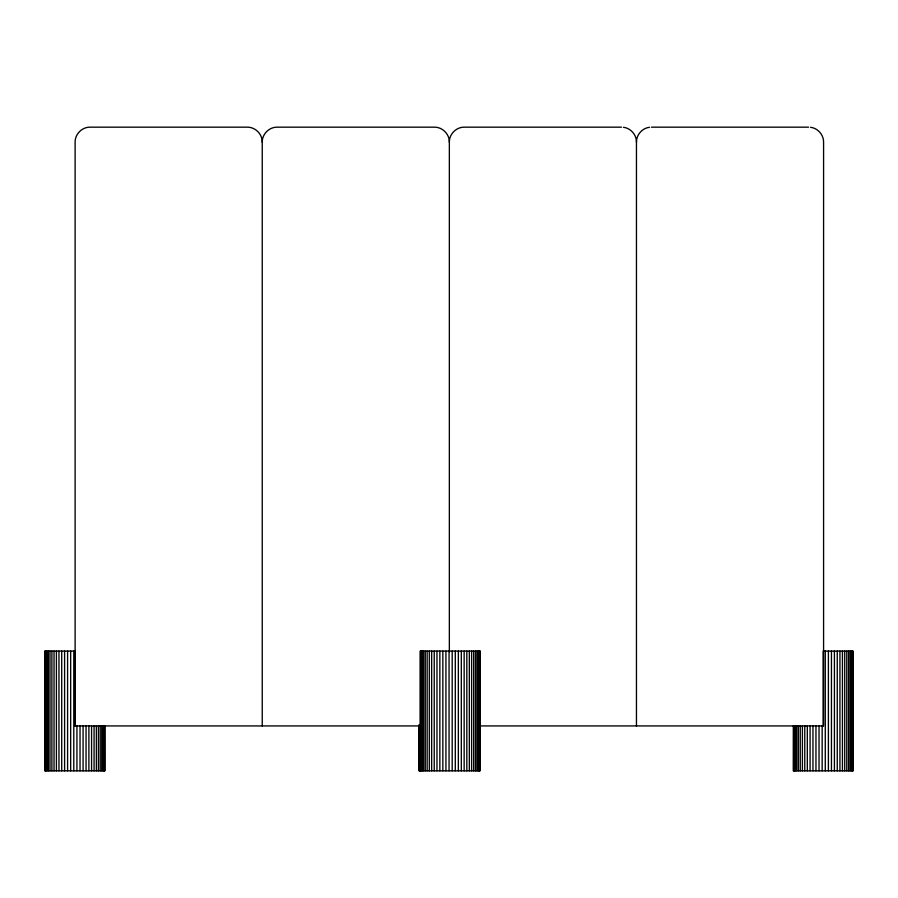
<?xml version="1.0" encoding="UTF-8"?>
<svg xmlns="http://www.w3.org/2000/svg" width="898" height="898" viewBox="0 0 898 898"><rect width="100%" height="100%" fill="white"/><g stroke="black" fill="none" stroke-linecap="round" stroke-linejoin="round"><path stroke-width="1.35" d="M262.238 725.932L262.238 142.131C262.07 134.139 269.209 127 277.201 127.168L434.385 127.168C442.377 127 449.516 134.139 449.348 142.131L449.348 651.724M449.348 142.131C449.18 134.139 456.319 127 464.322 127.168L621.495 127.168M636.457 725.932L636.457 142.131C636.345 134.846 642.227 128.133 649.479 127.292M651.432 127.168L808.604 127.168M419.085 724.888L419.142 770.832L480.003 770.832L480.003 651.084L420.174 651.084L420.163 770.832M104.684 770.832L104.684 725.932L104.74 770.832L44.9 770.832L44.9 651.084L74.826 651.084L74.826 725.932L420.432 725.932L420.432 770.832M810.557 127.292C817.809 128.133 823.691 134.846 823.578 142.131L823.578 725.932L480.071 725.932L479.981 651.084M623.448 127.292C630.688 128.133 636.581 134.846 636.457 142.131M262.238 142.131C262.407 134.139 255.268 127 247.264 127.168L90.092 127.168C82.088 127 74.961 134.139 75.118 142.131L75.118 725.932M852.662 651.084L852.831 770.832M852.236 651.084L852.236 770.832M851.315 651.084L851.315 770.832M850.092 651.084L850.092 770.832M848.576 651.084L848.576 770.832M846.78 651.084L846.78 770.832M844.726 651.084L844.726 770.832M842.436 651.084L842.436 770.832M839.933 651.084L839.933 770.832M837.25 651.084L837.25 770.832M834.41 651.084L834.41 770.832M831.447 651.084L831.447 770.832M828.394 651.084L828.394 770.832M825.284 651.084L825.284 770.832M823.174 725.932L823.174 651.084L853.1 651.084L853.1 770.832L793.26 770.832L793.316 725.932M822.153 725.932L822.153 770.832M819.032 725.932L819.032 770.832M815.956 725.932L815.956 770.832M812.959 725.932L812.959 770.832M810.075 725.932L810.075 770.832M807.324 725.932L807.324 770.832M804.765 725.932L804.765 770.832M802.397 725.932L802.397 770.832M800.253 725.932L800.253 770.832M798.367 725.932L798.367 770.832M796.75 725.932L796.75 770.832M795.426 725.932L795.426 770.832M794.404 725.932L794.404 770.832M793.697 725.932L793.697 770.832M479.734 651.084L479.734 770.832M479.128 651.084L479.128 770.832M478.219 651.084L478.219 770.832M476.995 651.084L476.995 770.832M475.48 651.084L475.48 770.832M473.684 651.084L473.684 770.832M471.63 651.084L471.63 770.832M469.34 651.084L469.34 770.832M466.837 651.084L466.837 770.832M464.154 651.084L464.154 770.832M461.314 651.084L461.314 770.832M458.35 651.084L458.35 770.832M455.297 651.084L455.297 770.832M452.188 651.084L452.188 770.832M449.056 651.084L449.056 770.832M445.924 651.084L445.924 770.832M442.849 651.084L442.849 770.832M439.852 651.084L439.852 770.832M436.967 651.084L436.967 770.832M434.228 651.084L434.228 770.832M431.657 651.084L431.657 770.832M429.3 651.084L429.3 770.832M427.156 651.084L427.156 770.832M425.27 651.084L425.27 770.832M423.654 651.084L423.654 770.832M422.329 651.084L422.329 770.832M421.308 651.084L421.308 770.832M420.601 651.084L420.601 770.832M419.523 725.932L419.523 770.832M419.355 724.888L419.355 770.832M104.471 725.932L104.471 770.832M103.876 725.932L103.876 770.832M102.956 725.932L102.956 770.832M101.732 725.932L101.732 770.832M100.217 725.932L100.217 770.832M98.421 725.932L98.421 770.832M96.367 725.932L96.367 770.832M94.077 725.932L94.077 770.832M91.574 725.932L91.574 770.832M88.891 725.932L88.891 770.832M86.051 725.932L86.051 770.832M83.087 725.932L83.087 770.832M80.034 725.932L80.034 770.832M76.925 725.932L76.925 770.832M73.793 651.084L73.793 770.832M70.673 651.084L70.673 770.832M67.597 651.084L67.597 770.832M64.6 651.084L64.6 770.832M61.715 651.084L61.715 770.832M58.965 651.084L58.965 770.832M56.406 651.084L56.406 770.832M54.037 651.084L54.037 770.832M51.893 651.084L51.893 770.832M50.007 651.084L50.007 770.832M48.391 651.084L48.391 770.832M47.066 651.084L47.066 770.832M46.045 651.084L46.045 770.832M45.338 651.084L45.338 770.832M45.169 651.084L45.169 770.832"/></g></svg>
